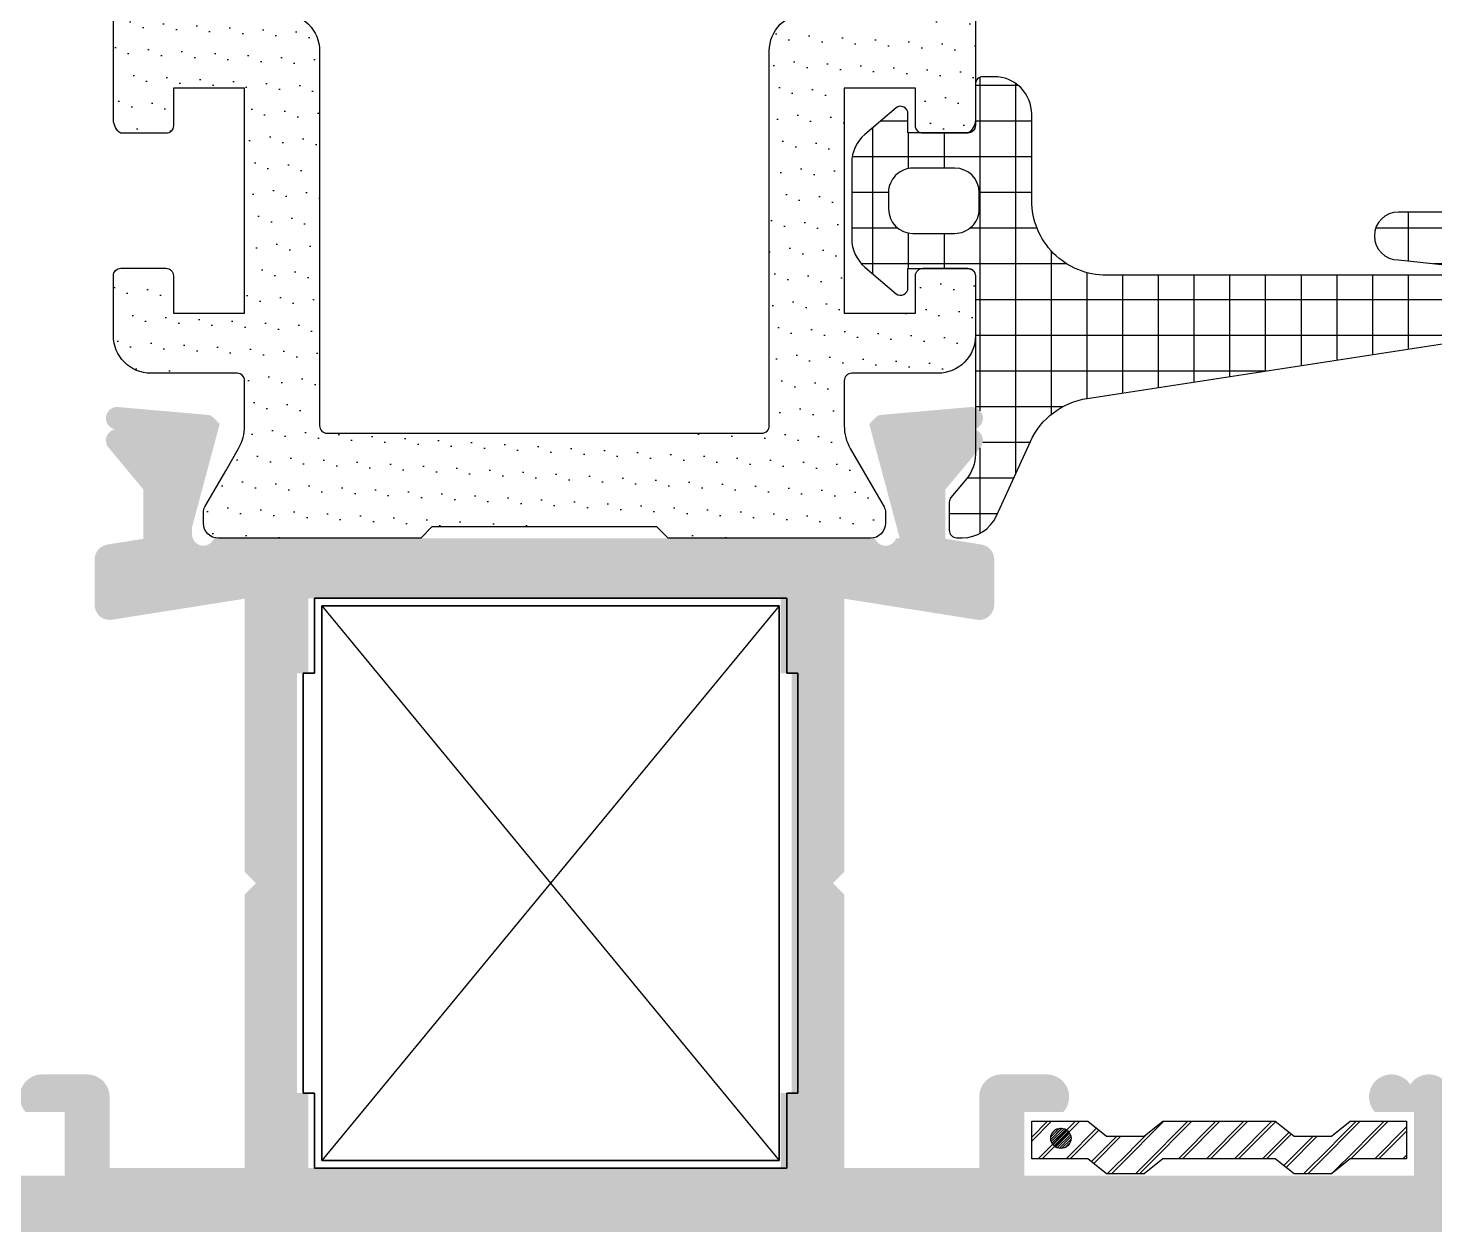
# Model space of a CAD drawing. Header units: inches. Extents: x 21 to 32698, y 13 to 3712.
# Drawn here: x 17375.373 to 17379.127, y 963.288 to 966.498 of the extents above; entities that cross this region are included whole.
import ezdxf

# ---------------------------------------------------------------- set-up
doc = ezdxf.new("R2010")
doc.units = ezdxf.units.IN
doc.header["$MEASUREMENT"] = 0
doc.set_wipeout_variables(frame=1)
for name, color, linetype, lineweight in [('Z_MİM_-KM-GLAZ', 8, 'Continuous', 25), ('Z_MİM_aksesuar_k', 8, 'Continuous', 25), ('Z_MİM_fitiller_k', 8, 'Continuous', 25), ('Z_MİM_hatch_k', 8, 'Continuous', 25), ('Z_MİM_PROFIL', 8, 'Continuous', 25), ('Z_MİM_yazı_numara_k', 8, 'Continuous', 25)]:
    doc.layers.add(name, color=color, linetype=linetype, lineweight=lineweight)

# ---------------------------------------------------------------- blocks, each defined once
blk = doc.blocks.new('-KM-AL5 140_164')
blk.add_wipeout([(151.48787765189405, -34.020015651829965), (151.72578753232278, -15.47991156819623), (149.45002251653852, -15.450016401351206), (149.45002251649908, 7.149983598684599), (9.450022516542688, 7.149983599164699), (9.450022516542688, -15.450016401351206), (7.397848611566587, -15.450016401351206), (7.567335590771805, -34.0610793052372)])
h = blk.add_hatch()
h.set_pattern_fill('ANSI31', color=256, scale=0.0166666666666667, angle=270, style=0)
h.set_pattern_definition([(44.99999999999996, (59.00231142622215, -105.5849166180051), (0.0374177338377881, -0.0374177338377881), [])])
h.paths.add_polyline_path([(20.78767276921281, -34.05025711884264), (20.78767276921281, -33.95025711884227), (20.93767276921426, -33.95025711884227), (20.98767276921718, -33.99025711883314), (21.08767276921572, -33.99025711883314), (21.13767276921135, -33.95025711884227), (21.43767276921426, -33.95025711884227), (21.48767276921717, -33.99025711883314), (21.58767276921571, -33.99025711883314), (21.63767276921135, -33.95025711884227), (21.78767276921281, -33.95025711884227), (21.78767276921281, -34.05025711884264), (21.63767276921135, -34.05025711884264), (21.58767276921571, -34.09025711883352), (21.48767276921717, -34.09025711883352), (21.43767276921426, -34.05025711884264), (21.13767276921135, -34.05025711884264), (21.08767276921572, -34.09025711883352), (20.98767276921718, -34.09025711883352), (20.93767276921426, -34.05025711884264)])
h = blk.add_hatch()
h.set_pattern_fill('ANSI31', color=256, scale=0.0166666666666667, angle=89.99999999999999, style=0)
h.set_pattern_definition([(225, (147.3929402995927, 32.41075166789324), (-0.0374177338377881, 0.0374177338377881), [])])
h.paths.add_polyline_path([(20.78767276921281, -34.05025711884264), (20.78767276921281, -33.95025711884227), (20.93767276921426, -33.95025711884227), (20.98767276921718, -33.99025711883314), (21.08767276921572, -33.99025711883314), (21.13767276921135, -33.95025711884227), (21.43767276921426, -33.95025711884227), (21.48767276921717, -33.99025711883314), (21.58767276921571, -33.99025711883314), (21.63767276921135, -33.95025711884227), (21.78767276921281, -33.95025711884227), (21.78767276921281, -34.05025711884264), (21.63767276921135, -34.05025711884264), (21.58767276921571, -34.09025711883352), (21.48767276921717, -34.09025711883352), (21.43767276921426, -34.05025711884264), (21.13767276921135, -34.05025711884264), (21.08767276921572, -34.09025711883352), (20.98767276921718, -34.09025711883352), (20.93767276921426, -34.05025711884264)])
at = {"layer": 'Z_MİM_fitiller_k'}
h = blk.add_hatch(dxfattribs=at)
h.set_pattern_fill('NET', color=256, scale=0.03, angle=180, style=0)
h.set_pattern_definition([(180, (141.0920373170957, 51.374966605189), (0, -0.09525), []), (270, (141.0920373170957, 51.374966605189), (0.09525, 0), [])])
h.paths.add_polyline_path([(22.13852203980059, -31.83763706763695, 0.9384669523126753), (22.11376224919513, -31.52525711905219), (21.76596423695446, -31.52525711905219, 1), (21.76596423695446, -31.65300478674908), (21.95590111064666, -31.6729679565924), (22.13104009193194, -31.65456010790513, -1.054490106068967), (22.13756638418999, -31.71401627143405), (21.95538827656128, -31.69510596567306, 0.0255410033868164), (21.93499541797792, -31.69406357752632), (20.98767276921718, -31.69406357752632, -0.4142135623730863), (20.78767276921281, -31.4940635775265), (20.78767276921281, -31.26425514524362, 0.4142135623728286), (20.68767276921426, -31.16425514524327), (20.65767276920815, -31.16425514524327, 0.4142135623746352), (20.63767276921135, -31.18425514523824), (20.63767276921135, -31.29425514522427, -0.3924137701569417), (20.61917133278621, -31.3141989239075, -0.0100572451269826), (20.61767276922183, -31.31525711883296), (20.49767276922648, -31.31525711883296, -0.0796367909168971), (20.49142176991154, -31.3142551452429), (20.45767276921106, -31.3142551452429), (20.45767276921106, -31.26319967206109, 0.6128139289239697), (20.42591644589265, -31.24701978141002), (20.34272651153878, -31.31807344649406, 0.219401871965335), (20.3076727692096, -31.39411280220793), (20.3076727692096, -31.59640143546767, 0.2194018750870747), (20.34272651244828, -31.67244079192642), (20.42591643173364, -31.74349444245945, 0.612813920725722), (20.4576727547028, -31.72731455150552), (20.4576727547028, -31.67625917522673), (20.49142151817796, -31.67625917522673, -0.07964012461228), (20.49767276922648, -31.67525711881899), (20.61767276922183, -31.67525711881899, -0.4142135623385485), (20.63767276921135, -31.69525711881488), (20.63767276921135, -32.04698834536157, -0.3178372451861038), (20.65767276920815, -32.07527261660926), (20.65767276920815, -32.13439562076656, -0.1754523787634222), (20.6507194076039, -32.15360115275689), (20.63767276921135, -32.16925711883687), (20.63767276921135, -32.17185970847913, -0.1754523787611168), (20.61449489717779, -32.23587814844632), (20.5723092806802, -32.28650088822906, 0.1754523787606751), (20.5676737062895, -32.29930457622231), (20.5676737062895, -32.37406357753116, 0.4142135623729288), (20.5876737062863, -32.39406357752614), (20.60250342109066, -32.39406357752614, 0.2933329153560253), (20.69342165334092, -32.33570340278584), (20.78450286701263, -32.13683266099997, -0.2523722057577324), (20.93596219153551, -32.02243269859355)])
h.paths.add_polyline_path([(20.58267277018604, -31.58225909285738), (20.47067275574227, -31.58225909285738, -0.4142128141114177), (20.40567275572539, -31.51725925892151), (20.40567275572539, -31.51725909286597), (20.40567264275887, -31.47325509814982, -0.4142137214709829), (20.47067264276848, -31.40825506286183), (20.58267265721952, -31.40825506286183, -0.4142128104179171), (20.6476726572073, -31.47325489598279), (20.64767277018109, -31.51725905756939, -0.4142137214664749)], flags=16)
at = {"layer": 'Z_MİM_hatch_k'}
h = blk.add_hatch(dxfattribs=at)
h.set_pattern_fill('DOTS', color=256, scale=0.05, angle=240, style=0)
h.set_pattern_definition([(239.9999999999999, (578.5041187856839, 28.59461360335809), (0.0488970164253898, -0.0740578832126949), [0, -0.0793749999999999])])
h.paths.add_polyline_path([(20.39365353133326, -30.07901356227649, 0.1316524975871452), (20.39767276922066, -30.06401356228617), (20.39767276922066, -30.03525711882867, 0.4142135623732619), (20.35767276921252, -29.99525711881415), (19.81767276921891, -29.99525711881415), (19.7876727692128, -30.02525711881935), (19.18767276921426, -30.02525711881935), (19.15767276920815, -29.99525711881415), (18.61767276922183, -29.99525711881415, 0.414213562373183), (18.57767276922823, -30.03525711882867), (18.57767276922823, -30.06401356228617, 0.1316524975877682), (18.58169200709381, -30.07901356227649), (18.63725825036818, -30.17525711881899), (18.67159581767191, -30.23473152998395, -0.1316524975876276), (18.68767276921426, -30.2947315299698), (18.68767276921426, -30.41525711880968, -0.4142135623730951), (18.66767276921746, -30.43525711882831), (18.43767276921426, -30.43525711882831, 0.4142135623730951), (18.33767276921571, -30.53525711882868), (18.33767276921571, -31.27970476733026, 0.2360679774991102), (18.35767276921251, -31.31525711881022), (18.47767276922968, -31.31525711881022, 0.4142135623733448), (18.49767276922648, -31.29525711881433), (18.49767276922648, -31.19525711881488), (18.68767276921426, -31.19525711881488), (18.68767276921426, -31.49525711881415), (18.68767276921426, -31.79525711881434), (18.49767276922648, -31.79525711881434), (18.49767276922648, -31.69525711881488, 0.4142135623731783), (18.47767276922968, -31.67525711881899), (18.35767276921251, -31.67525711881899, 0.4142135623730951), (18.33767276921571, -31.69525711881488), (18.33767276921571, -31.85525711880018, 0.4142135623731785), (18.43767276921426, -31.95525711880055), (18.66767276921746, -31.95525711880055, -0.4142135623728453), (18.68767276921426, -31.97525711881918), (18.68767276921426, -32.09578270765906, -0.1316524975872562), (18.67159581767191, -32.15578270764581), (18.63725825036818, -32.21525711880986), (18.58169200709381, -32.31150067535236, 0.1316524975874051), (18.57767276922823, -32.32650067534269), (18.57767276922823, -32.35525711880018, 0.4142135623731049), (18.61767276922183, -32.3952571188147), (19.15767276920815, -32.3952571188147), (19.18767276921426, -32.3652571188095), (19.7876727692128, -32.3652571188095), (19.81767276921891, -32.3952571188147), (20.35767276921252, -32.3952571188147, 0.4142135623733866), (20.39767276922066, -32.35525711880018), (20.39767276922066, -32.32650067534269, 0.1316524975877924), (20.39365353133326, -32.31150067535236), (20.33808728806616, -32.21525711880986), (20.30374972075515, -32.15578270764581, -0.1316524975878021), (20.2876727692128, -32.09578270765906), (20.2876727692128, -31.97525711881918, -0.4142135623730949), (20.3076727692096, -31.95525711880055), (20.53767276921281, -31.95525711880055, 0.4142135623731451), (20.63767276921135, -31.85525711880018), (20.63767276921135, -31.69525711881488, 0.4142135623730951), (20.61767276922183, -31.67525711881899), (20.49767276922648, -31.67525711881899, 0.4142135623735113), (20.47767276922968, -31.69525711881488), (20.47767276922968, -31.79525711881434), (20.2876727692128, -31.79525711881434), (20.2876727692128, -31.49525711881415), (20.2876727692128, -31.19525711881488), (20.47767276922968, -31.19525711881488), (20.47767276922968, -31.29525711881433, 0.4142135623733449), (20.49767276922648, -31.31525711881022), (20.61767276922183, -31.31525711881022, 0.236067977499421), (20.63767276921135, -31.27970476733026), (20.63767276921135, -30.53525711882868, 0.4142135623731618), (20.53767276921281, -30.43525711882831), (20.3076727692096, -30.43525711882831, -0.4142135623730118), (20.2876727692128, -30.41525711880968), (20.2876727692128, -30.2947315299698, -0.1316524975870652), (20.30374972075515, -30.23473152998395), (20.33808728806616, -30.17525711881899)])
h.paths.add_polyline_path([(19.93767276921426, -30.27525711881935, -0.4142135623730951), (20.0376727692128, -30.37525711881881), (20.0376727692128, -30.58525711882885, 0.4142135623731618), (20.13767276921135, -30.68525711882831), (20.36767276922183, -30.68525711882831, -0.4142135623734279), (20.38767276921135, -30.70525711880055), (20.38767276921135, -30.97525711881917, -0.4142135623734279), (20.36767276922183, -30.99525711881415), (20.18767276921426, -30.99525711881415, 0.4142135623731284), (20.08767276921572, -31.09525711881452), (20.08767276921572, -32.09525711881453, -0.4142135623734279), (20.06767276921892, -32.11525711880951), (18.90767276920815, -32.11525711880951, -0.4142135623731784), (18.88767276921135, -32.09525711881453), (18.88767276921135, -31.09525711881452, 0.4142135623731284), (18.7876727692128, -30.99525711881415), (18.60767276921251, -30.99525711881415, -0.4142135623732616), (18.58767276921571, -30.97525711881917), (18.58767276921571, -30.70525711880055, -0.4142135623734279), (18.60767276921251, -30.68525711882831), (18.83767276921571, -30.68525711882831, 0.4142135623731618), (18.93767276921426, -30.58525711882885), (18.93767276921426, -30.37525711881881, -0.4142135623730951), (19.0376727692128, -30.27525711881935)], flags=16)
h = blk.add_hatch(dxfattribs=at)
h.set_pattern_fill('DOTS', color=256, scale=0.05, angle=59.99999999999997, style=0)
h.set_pattern_definition([(59.99999999999997, (-372.1088670598765, -101.7687785534699), (-0.0488970164253898, 0.0740578832126949), [0, -0.079375])])
h.paths.add_polyline_path([(20.39365353133326, -30.07901356227649, 0.1316524975871452), (20.39767276922066, -30.06401356228617), (20.39767276922066, -30.03525711882867, 0.4142135623732619), (20.35767276921252, -29.99525711881415), (19.81767276921891, -29.99525711881415), (19.7876727692128, -30.02525711881935), (19.18767276921426, -30.02525711881935), (19.15767276920815, -29.99525711881415), (18.61767276922183, -29.99525711881415, 0.414213562373183), (18.57767276922823, -30.03525711882867), (18.57767276922823, -30.06401356228617, 0.1316524975877682), (18.58169200709381, -30.07901356227649), (18.63725825036818, -30.17525711881899), (18.67159581767191, -30.23473152998395, -0.1316524975876276), (18.68767276921426, -30.2947315299698), (18.68767276921426, -30.41525711880968, -0.4142135623730951), (18.66767276921746, -30.43525711882831), (18.43767276921426, -30.43525711882831, 0.4142135623730951), (18.33767276921571, -30.53525711882868), (18.33767276921571, -31.27970476733026, 0.2360679774991102), (18.35767276921251, -31.31525711881022), (18.47767276922968, -31.31525711881022, 0.4142135623733448), (18.49767276922648, -31.29525711881433), (18.49767276922648, -31.19525711881488), (18.68767276921426, -31.19525711881488), (18.68767276921426, -31.49525711881415), (18.68767276921426, -31.79525711881434), (18.49767276922648, -31.79525711881434), (18.49767276922648, -31.69525711881488, 0.4142135623731783), (18.47767276922968, -31.67525711881899), (18.35767276921251, -31.67525711881899, 0.4142135623730951), (18.33767276921571, -31.69525711881488), (18.33767276921571, -31.85525711880018, 0.4142135623731785), (18.43767276921426, -31.95525711880055), (18.66767276921746, -31.95525711880055, -0.4142135623728453), (18.68767276921426, -31.97525711881918), (18.68767276921426, -32.09578270765906, -0.1316524975872562), (18.67159581767191, -32.15578270764581), (18.63725825036818, -32.21525711880986), (18.58169200709381, -32.31150067535236, 0.1316524975874051), (18.57767276922823, -32.32650067534269), (18.57767276922823, -32.35525711880018, 0.4142135623731049), (18.61767276922183, -32.3952571188147), (19.15767276920815, -32.3952571188147), (19.18767276921426, -32.3652571188095), (19.7876727692128, -32.3652571188095), (19.81767276921891, -32.3952571188147), (20.35767276921252, -32.3952571188147, 0.4142135623733866), (20.39767276922066, -32.35525711880018), (20.39767276922066, -32.32650067534269, 0.1316524975877924), (20.39365353133326, -32.31150067535236), (20.33808728806616, -32.21525711880986), (20.30374972075515, -32.15578270764581, -0.1316524975878021), (20.2876727692128, -32.09578270765906), (20.2876727692128, -31.97525711881918, -0.4142135623730949), (20.3076727692096, -31.95525711880055), (20.53767276921281, -31.95525711880055, 0.4142135623731451), (20.63767276921135, -31.85525711880018), (20.63767276921135, -31.69525711881488, 0.4142135623730951), (20.61767276922183, -31.67525711881899), (20.49767276922648, -31.67525711881899, 0.4142135623735113), (20.47767276922968, -31.69525711881488), (20.47767276922968, -31.79525711881434), (20.2876727692128, -31.79525711881434), (20.2876727692128, -31.49525711881415), (20.2876727692128, -31.19525711881488), (20.47767276922968, -31.19525711881488), (20.47767276922968, -31.29525711881433, 0.4142135623733449), (20.49767276922648, -31.31525711881022), (20.61767276922183, -31.31525711881022, 0.236067977499421), (20.63767276921135, -31.27970476733026), (20.63767276921135, -30.53525711882868, 0.4142135623731618), (20.53767276921281, -30.43525711882831), (20.3076727692096, -30.43525711882831, -0.4142135623730118), (20.2876727692128, -30.41525711880968), (20.2876727692128, -30.2947315299698, -0.1316524975870652), (20.30374972075515, -30.23473152998395), (20.33808728806616, -30.17525711881899)])
h.paths.add_polyline_path([(19.93767276921426, -30.27525711881935, -0.4142135623730951), (20.0376727692128, -30.37525711881881), (20.0376727692128, -30.58525711882885, 0.4142135623731618), (20.13767276921135, -30.68525711882831), (20.36767276922183, -30.68525711882831, -0.4142135623734279), (20.38767276921135, -30.70525711880055), (20.38767276921135, -30.97525711881917, -0.4142135623734279), (20.36767276922183, -30.99525711881415), (20.18767276921426, -30.99525711881415, 0.4142135623731284), (20.08767276921572, -31.09525711881452), (20.08767276921572, -32.09525711881453, -0.4142135623734279), (20.06767276921892, -32.11525711880951), (18.90767276920815, -32.11525711880951, -0.4142135623731784), (18.88767276921135, -32.09525711881453), (18.88767276921135, -31.09525711881452, 0.4142135623731284), (18.7876727692128, -30.99525711881415), (18.60767276921251, -30.99525711881415, -0.4142135623732616), (18.58767276921571, -30.97525711881917), (18.58767276921571, -30.70525711880055, -0.4142135623734279), (18.60767276921251, -30.68525711882831), (18.83767276921571, -30.68525711882831, 0.4142135623731618), (18.93767276921426, -30.58525711882885), (18.93767276921426, -30.37525711881881, -0.4142135623730951), (19.0376727692128, -30.27525711881935)], flags=16)
at = {"layer": 'Z_MİM_PROFIL'}
h = blk.add_hatch(color=256, dxfattribs=at)
h.paths.add_polyline_path([(20.36938849800208, -32.3952571188147), (19.487672769239, -32.3952571188147), (18.60595704047591, -32.3952571188147, -0.8430389971078863), (18.54767276924394, -32.38525711882812), (18.54767276924394, -32.3652571188095), (18.62127372017858, -32.09057463037789), (18.60288201135699, -32.07218292158086, 0.1763269807107753), (18.59048299059213, -32.06640116323706), (18.35028744152078, -32.04538677565779, 1.138358678191589), (18.35278330685833, -32.10483411867607, 0.6976992708878047), (18.32462613085226, -32.15360115275689), (18.41767276923929, -32.26525711881004), (18.41767276923929, -32.39686551851173), (18.32141445356683, -32.41211133795332, 0.36891947710937), (18.28767183218588, -32.45161887158611), (18.28767183218588, -32.57311468667376, 0.4610063144275496), (18.33392921079212, -32.6126222202829), (18.68767089511675, -32.55659504158393), (18.68767089511675, -33.2852589929289), (18.71766902099625, -33.31525711881023), (18.68767089511675, -33.34525524469063), (18.68767089511675, -34.07525711881954), (18.32767276925006, -34.07525711881954), (18.32767276925006, -33.88525711882812, 0.4142135623730949), (18.26767276924511, -33.82525711881954), (18.14767276924976, -33.82525711881954, 0.6482315195121855), (18.10295140969538, -33.92525711881899), (18.20767276923288, -33.92525711881899), (18.20767276923288, -34.09525711883816), (17.16767276923929, -34.09525711883816), (17.16767276923929, -33.92525711881899), (17.27239412879862, -33.92525711881899, 1.074744973883476), (17.1776727692486, -33.85209087091971, 0.7429545911560309), (17.06767276924074, -33.88525711882812), (17.06767276924074, -34.08525711882885), (16.64767276924976, -34.08525711882885), (16.64767276924976, -33.79525711883798), (16.51091759053815, -33.79525711883798, 0.7469656303913828), (16.48371043161751, -33.88720673744592, -0.2368982326044688), (16.4676727692422, -33.89525711883744), (16.54767276924394, -33.89525711883744), (16.54767276924394, -34.10525711882383), (16.08767276923754, -34.10525711882383), (16.08767276923754, -33.89525711883744), (16.16767276923929, -33.89525711883744, 4.221221868207133), (16.15163510687125, -33.88720673744592, 0.746965630390981), (16.12442794794333, -33.79525711883798), (15.987672769239, -33.79525711883798), (15.987672769239, -34.22525711881917, 0.4142135623744271), (16.00767276923579, -34.2452571188378), (22.9676727692422, -34.2452571188378, 0.4142135623729288), (22.987672769239, -34.22525711881917), (22.987672769239, -33.79525711883798), (22.85091759053466, -33.79525711883798, 0.7469656303913901), (22.82371043160674, -33.88720673744592, -0.2368982326036203), (22.80767276923143, -33.89525711883744), (22.88767276924045, -33.89525711883744), (22.88767276924045, -34.10525711882383), (22.42767276922677, -34.10525711882383), (22.42767276922677, -33.89525711883744), (22.5076727692358, -33.89525711883744, 4.2212218681452), (22.49163510686049, -33.88720673744592, 0.7469656303913835), (22.46442794793257, -33.79525711883798), (22.32767276922823, -33.79525711883798), (22.32767276922823, -34.08525711882885), (21.90767276922997, -34.08525711882885), (21.90767276922997, -33.88525711882812, 0.7429545911579817), (21.79767276924394, -33.85209087091971, 1.074744973874497), (21.70295140969392, -33.92525711881899), (21.80767276923143, -33.92525711881899), (21.80767276923143, -34.09525711883816), (20.76767276924511, -34.09525711883816), (20.76767276924511, -33.92525711881899), (20.87239412880444, -33.92525711881899, 0.6482315195116471), (20.82767276925006, -33.82525711881954), (20.70767276923289, -33.82525711881954, 0.4142135623733723), (20.64767276924976, -33.88525711882812), (20.64767276924976, -34.07525711881954), (20.28767464336124, -34.07525711881954), (20.28767464336124, -33.34525524469063), (20.25767651748174, -33.31525711881023), (20.28767464336124, -33.2852589929289), (20.28767464336124, -32.55659504158393), (20.6414163277077, -32.6126222202829, 0.461006314427722), (20.68767370631395, -32.57311468667376), (20.68767370631395, -32.45161887158611, 0.3689194771100714), (20.65393108491116, -32.41211133795332), (20.55767276923143, -32.39686551851173), (20.55767276923143, -32.26525711881004), (20.65071940762573, -32.15360115275689, 0.697699270887671), (20.62256223161967, -32.10483411867607, 1.138358678191589), (20.62505809695722, -32.04538677565779), (20.38486254788586, -32.06640116323706, 0.1763269807108412), (20.372463527121, -32.07218292158086), (20.35407181829942, -32.09057463037789), (20.43571124500886, -32.3952571188147), (20.42595704049745, -32.3952571188147, -0.7071067811902072)])
h.paths.add_polyline_path([(20.11767464336299, -32.55525711880091), (20.11767464336299, -32.75525711880073), (20.14767464336911, -32.75525711880073), (20.14767464336911, -33.87525711881881), (20.11767464336299, -33.87525711881881), (20.11767464336299, -34.07525711881954), (19.487672769239, -34.07525711881954), (18.85767089510773, -34.07525711881954), (18.85767089510773, -33.87525711881881), (18.82767089510162, -33.87525711881881), (18.82767089510162, -32.75525711880073), (18.85767089510773, -32.75525711880073), (18.85767089510773, -32.55525711880091), (19.487672769239, -32.55525711880091)], flags=16)
at = {"layer": 'Z_MİM_yazı_numara_k'}
h = blk.add_hatch(dxfattribs=at)
h.set_pattern_fill('LINE', color=256, scale=0.0375, angle=225, style=0)
h.set_pattern_definition([(225, (29.85593084462744, -36.12007342549532), (0.0033145630368119, -0.0033145630368119), [])])
edge = h.paths.add_edge_path()
edge.add_arc((20.86561494302441, -33.99585834087793), 0.0271368228285661, 0, 360)
h = blk.add_hatch(dxfattribs=at)
h.set_pattern_fill('LINE', color=256, scale=0.0375, angle=44.99999999999999, style=0)
h.set_pattern_definition([(44.99999999999999, (176.5393208811802, -37.05409152461653), (-0.0033145630368119, 0.0033145630368119), [])])
edge = h.paths.add_edge_path()
edge.add_arc((20.86561494302441, -33.99585834087793), 0.0271368228285661, 0, 360)
blk.add_lwpolyline([(20.63767276921135, -30.53525711880502), (20.63767276921135, -31.27970476730752, -0.2360679774994211), (20.61767276922183, -31.31525711878658), (20.49767276922648, -31.31525711878658, -0.4142135623733449), (20.47767276920786, -31.2952571187916), (20.47767276920786, -31.19525711879123), (20.2876727692128, -31.19525711879123), (20.2876727692128, -31.49525711879141), (20.2876727692128, -31.7952571187916), (20.47767276920786, -31.7952571187916), (20.47767276920786, -31.69525711879123, -0.4142135623735113), (20.49767276922648, -31.67525711879625), (20.61767276922183, -31.67525711879625, -0.4142135623730951), (20.63767276921135, -31.69525711879123), (20.63767276921135, -31.85525711880018, -0.4142135623731449), (20.53767276921281, -31.95525711880055), (20.3076727692096, -31.95525711880055, 0.414213562373095), (20.2876727692128, -31.97525711879553), (20.2876727692128, -32.09578270763632, 0.1316524975878021), (20.30374972075515, -32.15578270762217), (20.33808728803706, -32.21525711878622), (20.39365353133326, -32.31150067532872, -0.1316524975877924), (20.39767276922066, -32.32650067531995), (20.39767276922066, -32.35525711880018, -0.4142135623733866), (20.35767276921252, -32.39525711879105), (19.81767276921891, -32.39525711879105), (19.7876727692128, -32.36525711878676), (19.18767276921426, -32.36525711878676), (19.15767276920815, -32.39525711879105), (18.61767276922183, -32.39525711879105, -0.4142135623731049), (18.5776727692064, -32.35525711880018), (18.5776727692064, -32.32650067531995, -0.1316524975874051), (18.58169200709381, -32.31150067532872), (18.63725825036818, -32.21525711878622), (18.67159581767191, -32.15578270762217, 0.1316524975872562), (18.68767276921426, -32.09578270763632), (18.68767276921426, -31.97525711879553, 0.4142135623728453), (18.66767276921746, -31.95525711880055), (18.43767276921426, -31.95525711880055, -0.4142135623731784), (18.33767276921571, -31.85525711880018), (18.33767276921571, -31.69525711879123, -0.4142135623730951), (18.35767276921251, -31.67525711879625), (18.47767276920786, -31.67525711879625, -0.4142135623731783), (18.49767276922648, -31.69525711879123), (18.49767276922648, -31.7952571187916), (18.68767276921426, -31.7952571187916), (18.68767276921426, -31.49525711879141), (18.68767276921426, -31.19525711879123), (18.49767276922648, -31.19525711879123), (18.49767276922648, -31.2952571187916, -0.4142135623733447), (18.47767276920786, -31.31525711878658), (18.35767276921251, -31.31525711878658, -0.2360679774991102), (18.33767276921571, -31.27970476730752), (18.33767276921571, -30.53525711880502, -0.4142135623730951)], format="xyb")
blk.add_lwpolyline([(20.13767276921135, -30.68525711880557, -0.4142135623731618), (20.0376727692128, -30.5852571188052), (20.0376727692128, -30.37525711879607, 0.4142135623730951), (19.93767276921426, -30.27525711879571), (19.0376727692128, -30.27525711879571, 0.4142135623730951), (18.93767276921426, -30.37525711879607), (18.93767276921426, -30.5852571188052, -0.4142135623731618), (18.83767276921571, -30.68525711880557), (18.60767276921251, -30.68525711880557, 0.4142135623734279), (18.58767276921571, -30.70525711880055), (18.58767276921571, -30.97525711879554, 0.4142135623732616), (18.60767276921251, -30.99525711879142), (18.7876727692128, -30.99525711879142, -0.4142135623731284), (18.88767276921135, -31.09525711879087), (18.88767276921135, -32.09525711879087, 0.4142135623731784), (18.90767276920815, -32.11525711878676), (20.06767276921892, -32.11525711878676, 0.4142135623734279), (20.08767276921572, -32.09525711879087), (20.08767276921572, -31.09525711879087, -0.4142135623731284), (20.18767276921426, -30.99525711879142), (20.36767276922183, -30.99525711879142, 0.4142135623734279), (20.38767276921135, -30.97525711879554), (20.38767276921135, -30.70525711880055, 0.4142135623734279), (20.36767276922183, -30.68525711880557)], format="xyb", close=True)
for points in [[(20.1341275203813, -33.87525711884246), (20.16412752035831, -33.87525711884246), (20.16412752035831, -32.75525711882347), (20.1341275203813, -32.75525711882347), (20.1341275203813, -32.55525711882365), (19.50412564625003, -32.55525711882365), (18.87412377212603, -32.55525711882365), (18.87412377212603, -32.75525711882347), (18.84412377214175, -32.75525711882347), (18.84412377214175, -33.87525711884246), (18.87412377212603, -33.87525711884246), (18.87412377212603, -34.07525711884228), (19.50412564625003, -34.07525711884228), (20.1341275203813, -34.07525711884228)], [(21.13767276921135, -34.05025711884264), (21.08767276921572, -34.09025711883352), (20.98767276921718, -34.09025711883352), (20.93767276921426, -34.05025711884264), (20.78767276921281, -34.05025711884264), (20.78767276921281, -33.95025711884227), (20.93767276921426, -33.95025711884227), (20.98767276921718, -33.99025711883314), (21.08767276921572, -33.99025711883314), (21.13767276921135, -33.95025711884227), (21.43767276921426, -33.95025711884227), (21.48767276921717, -33.99025711883314), (21.58767276921571, -33.99025711883314), (21.63767276921135, -33.95025711884227), (21.78767276921281, -33.95025711884227), (21.78767276921281, -34.05025711884264), (21.63767276921135, -34.05025711884264), (21.58767276921571, -34.09025711883352), (21.48767276921717, -34.09025711883352), (21.43767276921426, -34.05025711884264)], [(21.13767276921135, -34.05025711884264), (21.08767276921572, -34.09025711883352), (20.98767276921718, -34.09025711883352), (20.93767276921426, -34.05025711884264), (20.78767276921281, -34.05025711884264), (20.78767276921281, -33.95025711884227), (20.93767276921426, -33.95025711884227), (20.98767276921718, -33.99025711883314), (21.08767276921572, -33.99025711883314), (21.13767276921135, -33.95025711884227), (21.43767276921426, -33.95025711884227), (21.48767276921717, -33.99025711883314), (21.58767276921571, -33.99025711883314), (21.63767276921135, -33.95025711884227), (21.78767276921281, -33.95025711884227), (21.78767276921281, -34.05025711884264), (21.63767276921135, -34.05025711884264), (21.58767276921571, -34.09025711883352), (21.48767276921717, -34.09025711883352), (21.43767276921426, -34.05025711884264)]]:
    blk.add_lwpolyline(points, close=True)
at = {"layer": 'Z_MİM_aksesuar_k'}
for p, q in [((20.11412752036267, -32.57525711884227), (18.89412377214467, -34.05525711882365)), ((18.89412377214467, -32.57525711884227), (20.11412752036267, -34.05525711882365)), ((18.89412377214467, -32.57525711884227), (20.11412752036267, -34.05525711882365)), ((20.11412752036267, -32.57525711884227), (18.89412377214467, -34.05525711882365)), ((20.11412752036267, -32.57525711884227), (18.89412377214467, -34.05525711882365)), ((18.89412377214467, -32.57525711884227), (20.11412752036267, -34.05525711882365))]:
    blk.add_line(p, q, dxfattribs=at)
for points in [[(18.89412377214467, -32.57525711884227), (20.11412752036267, -32.57525711884227), (20.11412752036267, -34.05525711882365), (18.89412377214467, -34.05525711882365)], [(20.11412752036267, -32.57525711884227), (18.89412377214467, -32.57525711884227), (18.89412377214467, -34.05525711882365), (20.11412752036267, -34.05525711882365)], [(18.89412377214467, -32.57525711884227), (20.11412752036267, -32.57525711884227), (20.11412752036267, -34.05525711882365), (18.89412377214467, -34.05525711882365)]]:
    blk.add_lwpolyline(points, close=True, dxfattribs=at)
at = {"layer": 'Z_MİM_fitiller_k'}
for points in [[(21.93499541797792, -31.69406357752632), (20.98767276921718, -31.69406357752632, -0.4142135623730862), (20.78767276921281, -31.4940635775265), (20.78767276921281, -31.26425514524362, 0.4142135623732617), (20.68767276921426, -31.16425514524327), (20.65767276920815, -31.16425514524327, 0.4142135623746352), (20.63767276921135, -31.18425514523824), (20.63767276921135, -31.29425514522427, -0.4142135623670599), (20.61767276922183, -31.3142551452429), (20.45767276921106, -31.3142551452429), (20.45767276921106, -31.26319967206109, 0.6128139289245375), (20.42591644589265, -31.24701978141002), (20.34272651153878, -31.31807344649406, 0.2194018719653053), (20.3076727692096, -31.39411280220793), (20.3076727692096, -31.59640143546767, 0.2194018750870244), (20.34272651244828, -31.67244079192642), (20.42591643173364, -31.74349444245945, 0.6128139207257216), (20.4576727547028, -31.72731455150552), (20.4576727547028, -31.67625917522673), (20.61767276922183, -31.67625917522673, -0.4142135623731368), (20.63767276921135, -31.69625917524536), (20.63767276921135, -32.17185970847913, -0.1754523787611913), (20.61449489717779, -32.23587814844632), (20.5723092806802, -32.28650088822906, 0.1754523787614075), (20.5676737062895, -32.29930457622231), (20.5676737062895, -32.37406357753116, 0.4142135623730951), (20.5876737062863, -32.39406357752614), (20.60250342109066, -32.39406357752614, 0.2933329153560253), (20.69342165334092, -32.33570340278584), (20.78450286701263, -32.13683266099997, -0.2523722057577118), (20.93596219153551, -32.02243269859355), (22.13852203980059, -31.83763706763695, 0.9384669523134814)], [(22.11376224919513, -31.52525711905219), (21.76596423695446, -31.52525711905219, 0.9999999999999998), (21.76596423695446, -31.65300478674908), (21.95590111064666, -31.6729679565924)]]:
    blk.add_lwpolyline(points, format="xyb", dxfattribs=at)
blk.add_lwpolyline([(20.40567275572539, -31.51725909286597), (20.40567275572539, -31.51725925892151, 0.4142128141114177), (20.47067275574227, -31.58225909285738), (20.58267277018604, -31.58225909285738, 0.4142137214664749), (20.64767277018109, -31.51725905756939), (20.6476726572073, -31.47325489598279, 0.4142128104179171), (20.58267265721952, -31.40825506286183), (20.47067264276848, -31.40825506286183, 0.4142137214709829), (20.40567264275887, -31.47325509814982)], format="xyb", close=True, dxfattribs=at)
blk.add_lwpolyline([(20.40567275572539, -31.51725909286597), (20.40567275572539, -31.51725925892151, 0.4142128141114177), (20.47067275574227, -31.58225909285738), (20.58267277018604, -31.58225909285738, 0.4142137214664749), (20.64767277018109, -31.51725905756939), (20.6476726572073, -31.47325489598279, 0.4142128104179171), (20.58267265721952, -31.40825506286183), (20.47067264276848, -31.40825506286183, 0.4142137214709829), (20.40567264275887, -31.47325509814982)], format="xyb", close=True, dxfattribs=at)
at = {"layer": 'Z_MİM_PROFIL'}
for points in [[(18.87412377212603, -32.55525711880091), (19.50412564625003, -32.55525711880091), (20.1341275203813, -32.55525711880091), (20.1341275203813, -32.75525711880073), (20.16412752035831, -32.75525711880073), (20.16412752035831, -33.87525711881881), (20.1341275203813, -33.87525711881881), (20.1341275203813, -34.07525711881954), (19.50412564625003, -34.07525711881954), (18.87412377212603, -34.07525711881954), (18.87412377212603, -33.87525711881881), (18.8441237720981, -33.87525711881881), (18.8441237720981, -32.75525711880073), (18.87412377212603, -32.75525711880073)], [(20.1341275203813, -32.55525711877726), (19.50412564625003, -32.55525711877726), (18.87412377212603, -32.55525711877726), (18.87412377212603, -32.75525711877708), (18.84412377214175, -32.75525711877708), (18.84412377214175, -33.87525711879607), (18.87412377212603, -33.87525711879607), (18.87412377212603, -34.07525711879589), (19.50412564625003, -34.07525711879589), (20.1341275203813, -34.07525711879589), (20.1341275203813, -33.87525711879607), (20.16412752040924, -33.87525711879607), (20.16412752040924, -32.75525711877708), (20.1341275203813, -32.75525711877708)], [(18.87412377212603, -32.55525711880091), (19.50412564625003, -32.55525711880091), (20.1341275203813, -32.55525711880091), (20.1341275203813, -32.75525711880073), (20.16412752035831, -32.75525711880073), (20.16412752035831, -33.87525711881881), (20.1341275203813, -33.87525711881881), (20.1341275203813, -34.07525711881954), (19.50412564625003, -34.07525711881954), (18.87412377212603, -34.07525711881954), (18.87412377212603, -33.87525711881881), (18.8441237720981, -33.87525711881881), (18.8441237720981, -32.75525711880073), (18.87412377212603, -32.75525711880073)]]:
    blk.add_lwpolyline(points, close=True, dxfattribs=at)
at = {"layer": 'Z_MİM_yazı_numara_k'}
blk.add_circle((20.86561494302441, -33.99585834087793), 0.0271368228285661, dxfattribs=at)
blk.add_circle((20.86561494302441, -33.99585834087793), 0.0271368228285661, dxfattribs=at)

msp = doc.modelspace()

# ---------------------------------------------------------------- block references
at = {"layer": 'Z_MİM_-KM-GLAZ'}
msp.add_blockref('-KM-AL5 140_164', (17357.26315917327, 997.533160166658), dxfattribs=at)

doc.saveas('drawing.dxf')
